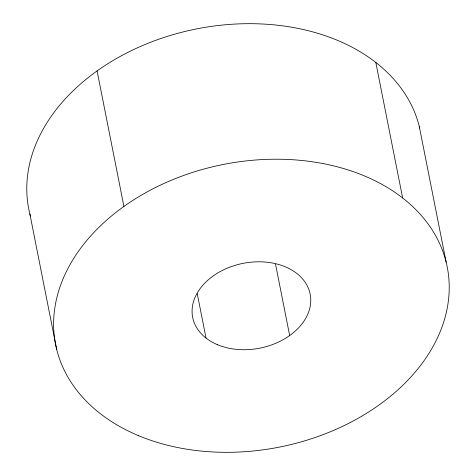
<?xml version="1.0" encoding="UTF-8"?>
<svg xmlns="http://www.w3.org/2000/svg" width="476" height="476" viewBox="0 0 476 476"><rect width="100%" height="100%" fill="white"/><g stroke="black" fill="none" stroke-linecap="round" stroke-linejoin="round"><path stroke-width="0.71" d="M419.302 126.551L446.143 262.086M375.814 62.457L402.648 197.992M275.527 264.15L289.67 335.562M197.248 293.65L206.048 338.103M97.08 70.924L123.921 206.453M29.857 213.914L56.698 349.449M30.404 216.003A199.617 144.079 -11.2 0 1 189.311 30.446A199.617 144.079 -11.2 0 1 419.648 127.973M138.338 435.576A199.617 144.079 -11.2 0 0 448.511 299.779A199.617 144.079 -11.2 0 0 167.403 181.945A199.617 144.079 -11.2 0 0 138.338 435.576M217.496 344.707A59.887 43.221 -11.2 0 0 310.548 303.974A59.887 43.221 -11.2 0 0 226.213 268.619A59.887 43.221 -11.2 0 0 217.496 344.707"/></g></svg>
